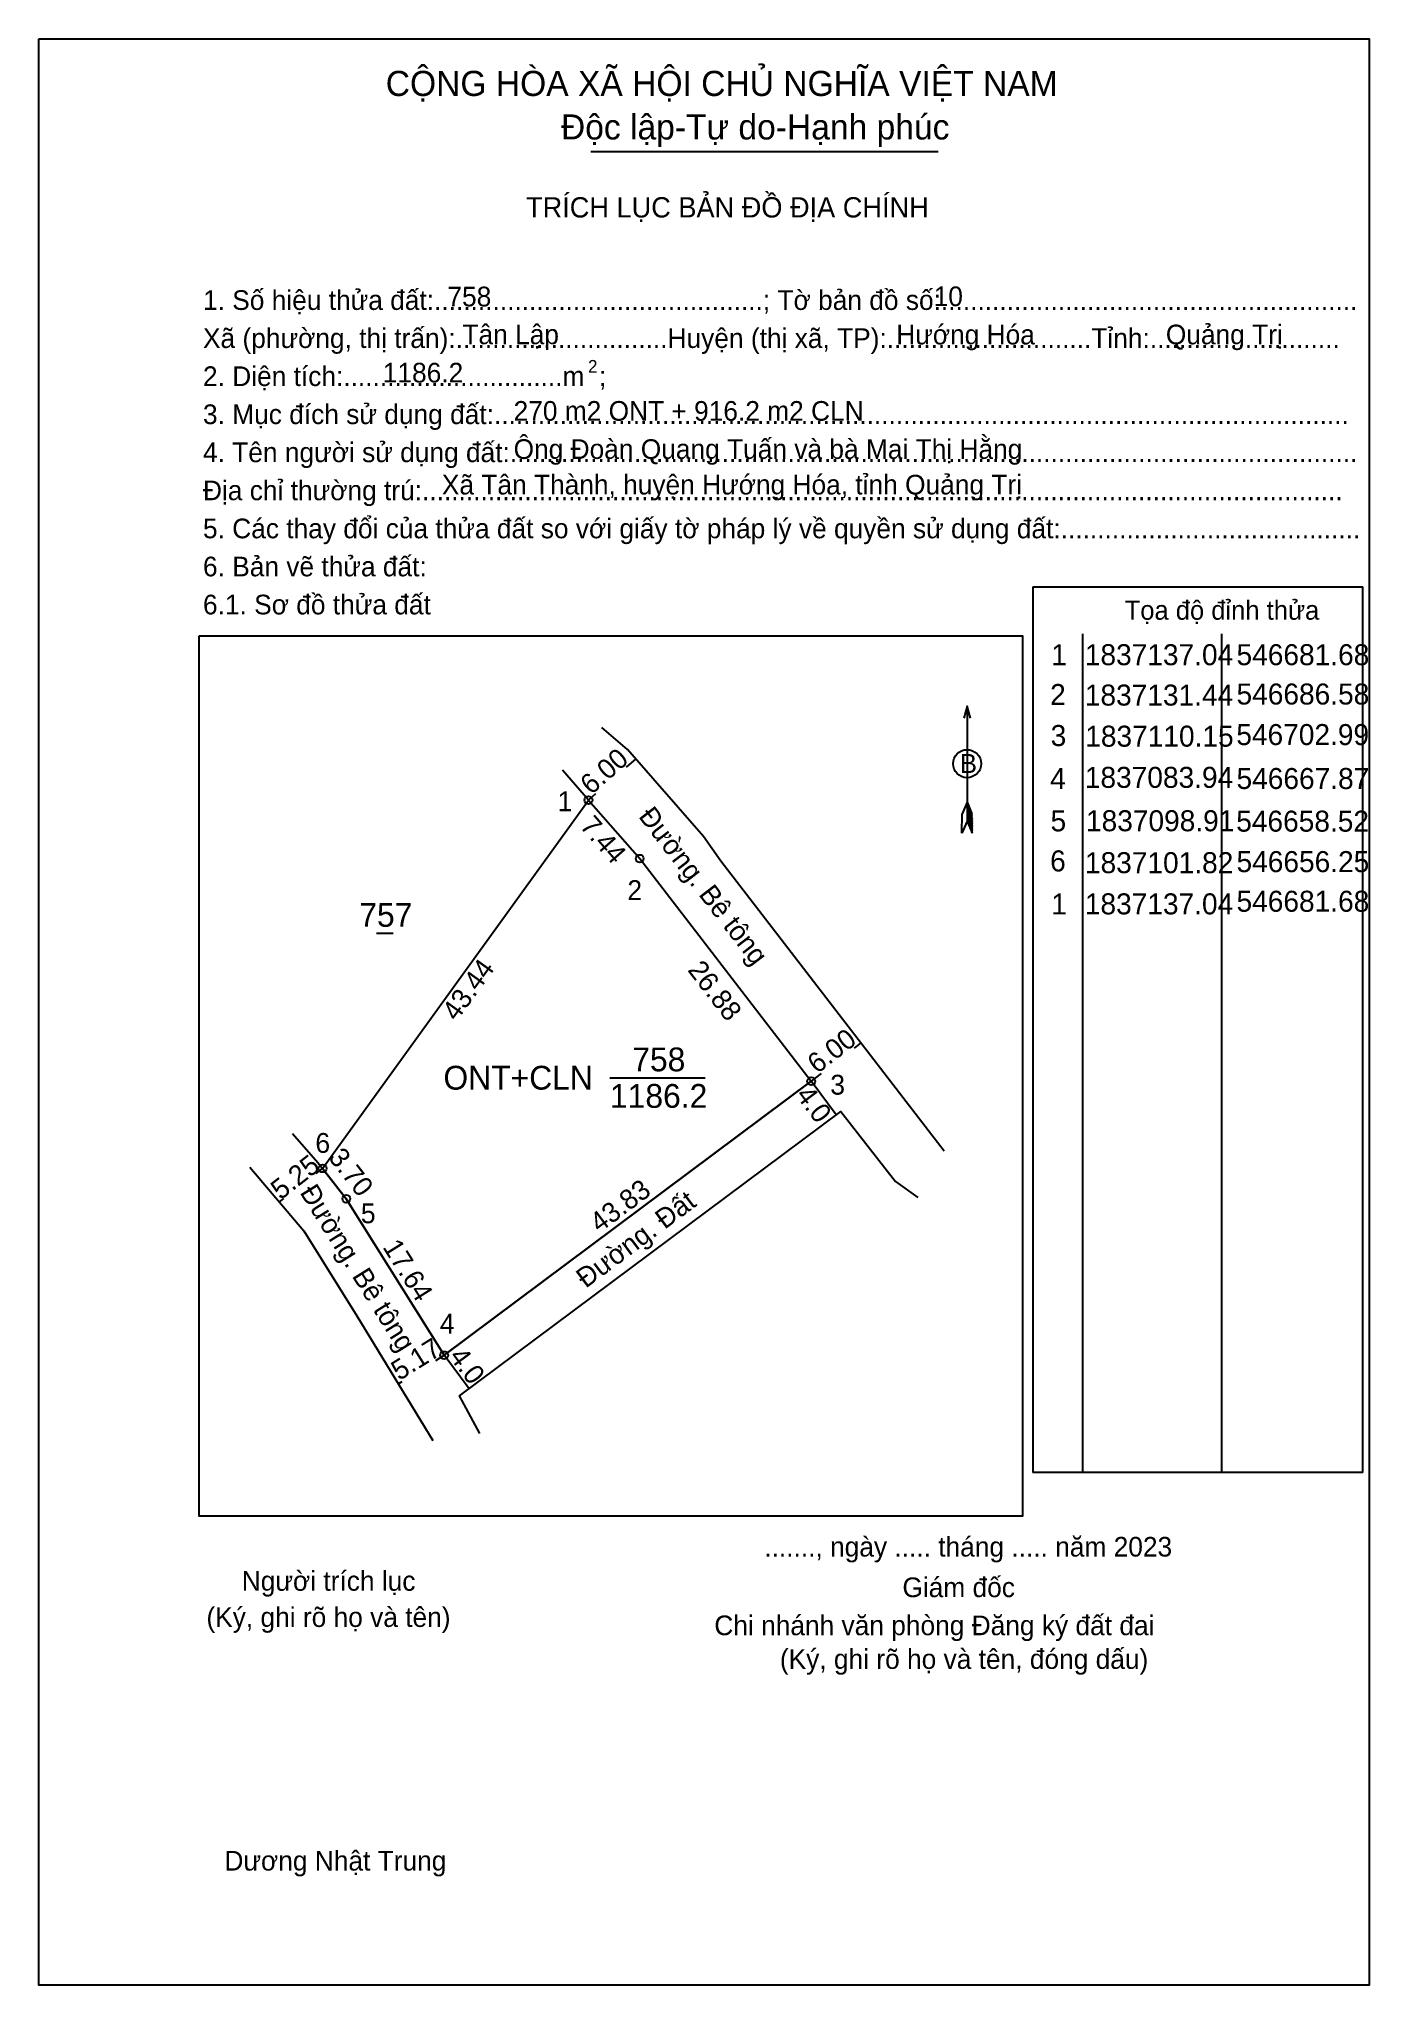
# Model space of a CAD drawing. Extents: x 545693 to 546756, y 1836966 to 1837210.
# Drawn here: x 546629.1 to 546756.3, y 1837023.7 to 1837209.8 of the extents above.
import ezdxf

# ---------------------------------------------------------------- set-up
doc = ezdxf.new("R2010")
doc.units = 0
for name, color, linetype in [('Level 1', 7, 'Continuous'), ('Level 10', 7, 'Continuous'), ('Level 11', 7, 'Continuous'), ('Level 13', 7, 'Continuous'), ('Level 2', 7, 'Continuous'), ('Level 23', 7, 'Continuous'), ('Level 27', 7, 'Continuous'), ('Level 3', 7, 'Continuous'), ('Level 36', 7, 'Continuous'), ('Level 49', 7, 'Continuous'), ('Level 52', 7, 'Continuous'), ('Level 6', 7, 'Continuous'), ('Level 63', 7, 'Continuous'), ('Level 9', 7, 'Continuous')]:
    doc.layers.add(name, color=color, linetype=linetype)

msp = doc.modelspace()

# ---------------------------------------------------------------- linework, layer by layer
at = {"layer": 'Level 1'}
for p, q in [((546629.12, 1837209.83), (546629.12, 1837209.83)), ((546755.76, 1837072.72), (546755.76, 1837157.43)), ((546644.44, 1837152.74), (546644.44, 1837152.74)), ((546717.9, 1837146.03), (546717.9, 1837135.01)), ((546717.9, 1837136.83), (546717.43, 1837135.71)), ((546717.9, 1837136.83), (546718.36, 1837135.71)), ((546717.9, 1837136.68), (546718.36, 1837135.55)), ((546717.9, 1837136.52), (546718.36, 1837135.39)), ((546717.9, 1837136.36), (546718.37, 1837135.23)), ((546717.9, 1837136.2), (546718.37, 1837135.06)), ((546717.9, 1837136.04), (546718.37, 1837134.9)), ((546717.9, 1837135.88), (546718.37, 1837134.73)), ((546717.9, 1837135.72), (546718.37, 1837134.57)), ((546717.41, 1837133.89), (546717.43, 1837135.71)), ((546717.9, 1837135.01), (546717.41, 1837133.89)), ((546717.9, 1837135.57), (546718.37, 1837134.41)), ((546717.9, 1837135.41), (546718.37, 1837134.24)), ((546717.9, 1837135.25), (546718.38, 1837134.08)), ((546717.9, 1837135.01), (546718.38, 1837133.89)), ((546718.38, 1837133.89), (546718.36, 1837135.71)), ((546723.2, 1837068.57), (546723.2, 1837068.57)), ((546756.35, 1837023.71), (546756.35, 1837023.71))]:
    msp.add_line(p, q, dxfattribs=at)
msp.add_lwpolyline([(546644.44, 1837152.74), (546723.2, 1837152.74), (546723.2, 1837068.57), (546644.44, 1837068.57)], close=True, dxfattribs=at)
msp.add_lwpolyline([(546718.21, 1837144.86), (546717.9, 1837146.03), (546717.58, 1837144.86)], dxfattribs=at)
msp.add_circle((546717.9, 1837140.52), 1.34, dxfattribs=at)
at = {"layer": 'Level 10'}
for p, q in [((546685.42, 1837141.88), (546682.97, 1837143.98)), ((546692.69, 1837133.57), (546685.42, 1837141.88)), ((546656.25, 1837101.82), (546681.68, 1837137.04)), ((546681.68, 1837137.04), (546686.58, 1837131.44)), ((546694.35, 1837131.19), (546692.69, 1837133.57)), ((546686.58, 1837131.44), (546702.99, 1837110.15)), ((546715.72, 1837103.47), (546694.35, 1837131.19)), ((546702.99, 1837110.15), (546667.87, 1837083.94)), ((546649.28, 1837101.92), (546654.47, 1837095.83)), ((546658.52, 1837098.91), (546656.25, 1837101.82)), ((546667.87, 1837083.94), (546658.52, 1837098.91)), ((546654.47, 1837095.83), (546659.53, 1837087.71)), ((546659.53, 1837087.71), (546666.78, 1837075.78))]:
    msp.add_line(p, q, dxfattribs=at)
at = {"layer": 'Level 11'}
for centre in [(546681.68, 1837137.04), (546681.68, 1837137.04), (546686.58, 1837131.44), (546702.99, 1837110.15), (546656.25, 1837101.82), (546658.52, 1837098.91), (546667.87, 1837083.94)]:
    msp.add_circle(centre, 0.379, dxfattribs=at)
at = {"layer": 'Level 13'}
for p, q in [((546681.91, 1837199.07), (546715.12, 1837199.07)), ((546686.2, 1837140.99), (546685.29, 1837140.19)), ((546682.37, 1837137.64), (546681.68, 1837137.04)), ((546707.74, 1837113.82), (546707.09, 1837113.31)), ((546703.95, 1837110.89), (546702.99, 1837110.15)), ((546705.38, 1837106.95), (546702.99, 1837110.15)), ((546655.62, 1837101.34), (546656.25, 1837101.82)), ((546652.11, 1837098.6), (546652.53, 1837098.93)), ((546667.08, 1837083.45), (546667.87, 1837083.94)), ((546670.26, 1837080.74), (546667.87, 1837083.94)), ((546663.48, 1837081.21), (546663.86, 1837081.44))]:
    msp.add_line(p, q, dxfattribs=at)
at = {"layer": 'Level 2'}
msp.add_lwpolyline([(546629.12, 1837209.84), (546756.35, 1837209.84), (546756.35, 1837023.71), (546629.12, 1837023.71)], close=True, dxfattribs=at)
at = {"layer": 'Level 23'}
for points in [[(546653.36, 1837105.15), (546655.81, 1837102.38), (546656.25, 1837101.82), (546658.52, 1837098.91), (546667.87, 1837083.94), (546702.99, 1837110.15)], [(546671.3, 1837076.47), (546669.33, 1837080.05), (546705.82, 1837107.27), (546711.06, 1837100.57), (546713.19, 1837099.04)]]:
    msp.add_lwpolyline(points, dxfattribs=at)
at = {"layer": 'Level 27'}
msp.add_line((546681.68, 1837137.04), (546679.19, 1837139.89), dxfattribs=at)
at = {"layer": 'Level 3'}
for p, q in [((546724.17, 1837157.43), (546724.17, 1837072.72)), ((546724.17, 1837157.43), (546755.76, 1837157.43)), ((546728.94, 1837152.95), (546728.94, 1837072.72)), ((546742.22, 1837152.95), (546742.22, 1837072.72)), ((546755.76, 1837072.72), (546724.17, 1837072.72))]:
    msp.add_line(p, q, dxfattribs=at)
at = {"layer": 'Level 9'}
for p, q in [((546661.42, 1837124.32), (546662.99, 1837124.32)), ((546683.74, 1837110.49), (546692.85, 1837110.49))]:
    msp.add_line(p, q, dxfattribs=at)

# ---------------------------------------------------------------- texts
at = {"layer": 'Level 1'}
for s, height, p in [('TRÍCH LỤC BẢN ĐỒ ĐỊA CHÍNH', 1.9419, (546675.71, 1837192.76)), ('1. Số hiệu thửa đất:.............................................; Tờ bản đồ số:.........................................................', 1.88111, (546644.81, 1837183.92)), ('Xã (phường, thị trấn):.............................Huyện (thị xã, TP):............................Tỉnh:..........................', 1.88111, (546644.81, 1837180.28)), ('2. Diện tích:..............................m  ;', 1.8811, (546644.81, 1837176.64)), ('2', 1.21, (546681.64, 1837177.92)), ('3. Mục đích sử dụng đất:.....................................................................................................................', 1.88111, (546644.81, 1837173)), ('4. Tên người sử dụng đất:....................................................................................................................', 1.88111, (546644.81, 1837169.36)), ('Địa chỉ thường trú:..............................................................................................................................', 1.88111, (546644.81, 1837165.72)), ('5. Các thay đổi của thửa đất so với giấy tờ pháp lý về quyền sử dụng đất:.........................................', 1.88111, (546644.81, 1837162.08)), ('6. Bản vẽ thửa đất:', 1.8811, (546644.81, 1837158.44)), ('6.1. Sơ đồ thửa đất', 1.8811, (546644.81, 1837154.8)), ('Tọa độ đỉnh thửa', 1.8266, (546732.97, 1837154.29)), ('B', 1.82, (546717.22, 1837139.63)), ('......., ngày ..... tháng ..... năm 2023', 1.8811, (546698.5, 1837064.69)), ('Người trích lục', 1.8811, (546648.52, 1837061.42)), ('Giám đốc', 1.881, (546711.71, 1837060.81)), ('(Ký, ghi rõ họ và tên)', 1.8811, (546645.14, 1837057.96)), ('Chi nhánh văn phòng Đăng ký đất đai', 1.8811, (546693.72, 1837057.17)), ('(Ký, ghi rõ họ và tên, đóng dấu)', 1.8811, (546699.99, 1837053.95)), ('Dương Nhật Trung', 1.8811, (546646.86, 1837034.66))]:
    msp.add_text(s, height=height, dxfattribs=at).set_placement(p)
at = {"layer": 'Level 13'}
for s, height, p in [('CỘNG HÒA XÃ HỘI CHỦ NGHĨA VIỆT NAM', 2.403, (546662.29, 1837204.38)), ('Độc lập-Tự do-Hạnh phúc', 2.403, (546679.05, 1837200.22)), ('758', 2.276, (546685.87, 1837111.1)), ('ONT+CLN', 2.276, (546667.81, 1837109.35)), ('1186.2', 2.276, (546683.74, 1837107.61))]:
    msp.add_text(s, height=height, dxfattribs=at).set_placement(p)
for s, rotation, p in [('6.00', 41.181, (546681.94, 1837137.48)), ('6.00', 37.6295, (546703.56, 1837110.81)), ('4.0', 306.7297, (546701.44, 1837108.81)), ('5.25', 37.934, (546652.24, 1837098.74)), ('5.17', 31.9834, (546663.58, 1837081.47)), ('4.0', 306.7297, (546668.28, 1837083.81))]:
    msp.add_text(s, height=1.896, rotation=rotation, dxfattribs=at).set_placement(p)
at = {"layer": 'Level 23'}
for s, rotation, p in [('Đường. Bê tông', 307.6295, (546686.4, 1837135.47)), ('Đường. Đất', 36.7297, (546681.42, 1837090.3))]:
    msp.add_text(s, height=1.896, rotation=rotation, dxfattribs=at).set_placement(p)
at = {"layer": 'Level 36'}
msp.add_text('757', height=2.276, dxfattribs=at).set_placement((546659.76, 1837124.92))
at = {"layer": 'Level 49'}
for s, height, rotation, p in [('7.44', 1.896, 311.181, (546680.78, 1837134.5)), ('43.44', 1.896, 54.1632, (546669.07, 1837115.8)), ('26.88', 1.896, 307.6295, (546691.1, 1837120.77)), ('3.70', 1.896, 307.934, (546656.72, 1837102.84)), ('43.83', 1.896, 36.7297, (546682.72, 1837095.6)), ('Đường. Bê tông', 1.8963, 301.9834, (546654.02, 1837099.52)), ('17.64', 1.896, 301.9834, (546661.94, 1837094.3))]:
    msp.add_text(s, height=height, rotation=rotation, dxfattribs=at).set_placement(p)
at = {"layer": 'Level 52'}
for s, height, p in [('1', 2.01, (546725.95, 1837149.94)), ('1837137.04', 2.009, (546729.16, 1837149.94)), ('546681.68', 2.009, (546743.67, 1837149.94)), ('2', 2.01, (546725.84, 1837146.13)), ('1837131.44', 2.009, (546729.16, 1837146.08)), ('546686.58', 2.009, (546743.67, 1837146.18)), ('3', 2.01, (546725.89, 1837142.21)), ('1837110.15', 2.009, (546729.2, 1837142.15)), ('546702.99', 2.009, (546743.65, 1837142.3)), ('4', 2.01, (546725.84, 1837138.09)), ('1837083.94', 2.009, (546729.16, 1837138.21)), ('546667.87', 2.009, (546743.67, 1837138.1)), ('5', 2.01, (546725.88, 1837134.05)), ('1837098.91', 2.009, (546729.27, 1837134.06)), ('546658.52', 2.009, (546743.64, 1837134.02)), ('6', 2.01, (546725.84, 1837130.22)), ('1837101.82', 2.009, (546729.17, 1837130.05)), ('546656.25', 2.009, (546743.67, 1837130.15)), ('546681.68', 2.009, (546743.67, 1837126.36)), ('1', 2.01, (546725.95, 1837126.1)), ('1837137.04', 2.009, (546729.16, 1837126.11))]:
    msp.add_text(s, height=height, dxfattribs=at).set_placement(p)
at = {"layer": 'Level 6'}
for s, height, p in [('758', 1.881, (546668.19, 1837184.26)), ('10', 1.881, (546714.7, 1837184.28)), ('Tân Lập', 1.881, (546669.63, 1837180.64)), ('Hướng Hóa', 1.881, (546711.12, 1837180.62)), ('Quảng Trị', 1.881, (546736.91, 1837180.63)), ('1186.2', 1.881, (546662.01, 1837176.98)), ('270 m2 ONT + 916.2 m2 CLN', 1.8811, (546674.52, 1837173.32)), ('Ông Đoàn Quang Tuấn và bà Mai Thị Hằng', 1.8811, (546674.52, 1837169.67)), ('Xã Tân Thành, huyện Hướng Hóa, tỉnh Quảng Trị', 1.8811, (546667.66, 1837166.27))]:
    msp.add_text(s, height=height, dxfattribs=at).set_placement(p)
at = {"layer": 'Level 63'}
msp.add_text('D', height=0.0076, dxfattribs=at).set_placement((546687.07, 1837130.44))
msp.add_text('D', height=0.0076, dxfattribs=at).set_placement((546687.07, 1837130.44))
msp.add_text('D', height=0.0076, dxfattribs=at).set_placement((546687.07, 1837130.44))
msp.add_text('D', height=0.0076, dxfattribs=at).set_placement((546687.07, 1837130.44))
msp.add_text('D', height=0.0076, dxfattribs=at).set_placement((546687.07, 1837130.44))
msp.add_text('D', height=0.0076, dxfattribs=at).set_placement((546687.07, 1837130.44))
msp.add_text('D', height=0.0076, dxfattribs=at).set_placement((546687.07, 1837130.44))
msp.add_text('D', height=0.0076, dxfattribs=at).set_placement((546687.07, 1837130.44))
msp.add_text('D', height=0.0076, dxfattribs=at).set_placement((546687.07, 1837130.44))
msp.add_text('D', height=0.0076, dxfattribs=at).set_placement((546687.07, 1837130.44))
msp.add_text('D', height=0.0076, dxfattribs=at).set_placement((546687.07, 1837130.44))
msp.add_text('D', height=0.0076, dxfattribs=at).set_placement((546687.07, 1837130.44))
msp.add_text('D', height=0.0076, dxfattribs=at).set_placement((546687.07, 1837130.44))
msp.add_text('D', height=0.0076, dxfattribs=at).set_placement((546687.07, 1837130.44))
msp.add_text('D', height=0.0076, dxfattribs=at).set_placement((546687.07, 1837130.44))
at = {"layer": 'Level 9'}
for s, p in [('1', (546678.73, 1837135.98)), ('2', (546685.4, 1837127.48)), ('3', (546704.81, 1837108.87)), ('6', (546655.56, 1837103.3)), ('5', (546659.91, 1837096.57)), ('4', (546667.46, 1837086.01))]:
    msp.add_text(s, height=1.9, dxfattribs=at).set_placement(p)

doc.saveas('drawing.dxf')
